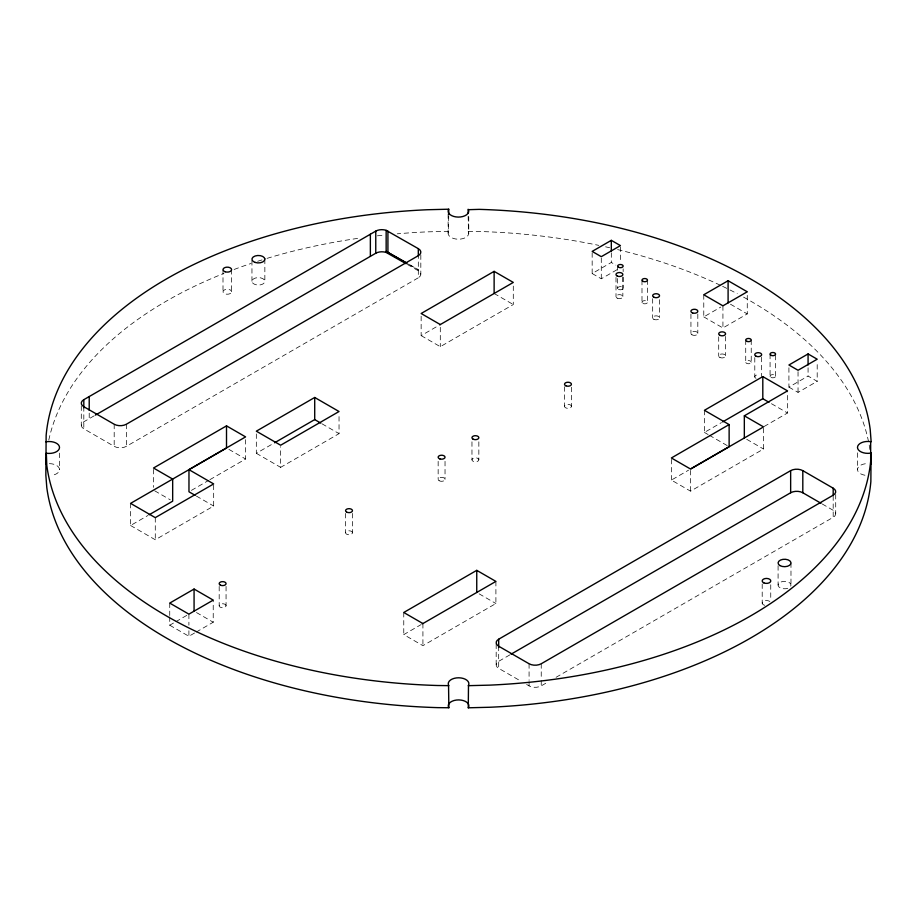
<?xml version="1.0" encoding="UTF-8"?>
<svg xmlns="http://www.w3.org/2000/svg" width="917" height="917" viewBox="0 0 917 917"><rect width="100%" height="100%" fill="white"/><g stroke="black" fill="none" stroke-linecap="round" stroke-linejoin="round"><path stroke-width="0.69" stroke-dasharray="4.58 3.44" d="M448.722 216.114L448.516 231.6A10.328 5.961 0 0 0 458.248 239.211A10.328 5.961 0 0 0 468.449 231.818L468.151 216.16M191.435 490.366L208.675 480.382M209.901 479.671L245.596 459.016L245.596 439.656M94.164 415.814L83.814 421.797A8.597 4.963 0 0 0 83.814 428.812L114.189 446.35A8.597 4.963 0 0 0 126.351 446.35L418.312 277.794L418.312 255.683M421.144 316.262L421.144 335.622L438.464 325.627M130.581 503.376L130.581 525.498L147.912 515.492M421.144 335.622L440.298 346.683L513.291 304.547L513.291 285.187M256.324 433.947L256.324 453.307L273.358 443.473M592.164 252.794L592.164 273.53L611.318 262.468L615.88 265.105M592.164 273.53L601.288 278.791L618.047 269.117M130.581 525.498L155.282 539.758L213.672 506.046L213.672 483.924M280.384 467.51L339.038 433.638L339.038 414.289M169.737 616.923L169.737 625.211L174.608 622.402M175.823 621.703L186.77 615.376M703.775 294.77L703.775 316.892L720.808 307.057M169.737 625.211L188.902 636.272L194.977 632.764M196.192 632.065L213.225 622.23L213.225 600.108M703.775 316.892L722.928 327.954L747.263 313.912L747.263 291.789M704.416 410.312L704.416 432.423L721.45 422.599M788.918 367.763L788.918 387.123L808.072 376.062L817.196 381.334L817.196 361.974M788.918 387.123L798.042 392.384L817.196 381.334M495.902 581.412L495.902 603.524L422.92 645.671L403.767 634.61L421.075 624.603M764.067 426.531L787.531 412.982L787.531 390.871M763.529 428.273L763.529 449.021L690.535 491.157L671.382 480.095L688.587 470.146M509.829 654.898L498.688 661.317A8.597 4.963 0 0 0 498.688 668.344L520.569 680.976M526.645 684.483L529.075 685.882A8.597 4.963 0 0 0 541.236 685.882L547.415 682.317M556.08 677.308L833.186 517.326L833.186 495.203M448.722 231.325L427.322 231.863A412.879 238.374 0 0 0 397.256 233.824M468.151 231.359L479.167 231.485A412.879 238.374 0 0 1 598.824 245.378M408.409 264.085L418.312 269.724L408.592 264.107M730.494 304.226L747.263 313.912M771.461 403.709L787.531 412.982M494.125 293.486L513.291 304.547M746.725 439.312L763.529 449.021M704.416 432.423L708.119 434.566M709.357 435.277L727.903 445.983M407.377 264.463L418.312 270.779A8.597 4.963 0 0 1 418.312 277.794M822.251 503.995L833.186 510.299A8.597 4.963 0 0 1 833.186 517.326M322.016 423.814L339.038 433.638M256.324 453.307L280.648 467.349L280.648 446.613M228.895 449.364L245.596 459.016M479.144 593.849L495.902 603.524M196.387 496.063L213.672 506.046M154.721 490.824L170.275 499.811M196.467 612.545L213.225 622.23M857.487 452.826L857.487 469.412M835.708 494.458L835.708 513.818M808.072 367.763L808.072 376.062M798.042 371.649L798.042 392.384M790.981 562.958L790.981 585.08M778.086 565.732L778.086 585.08M775.553 355.337L775.553 376.085M770.75 584.782L770.75 599.993M770.074 354.249L770.074 376.371M762.199 583.969L762.199 603.317M761.637 357.229L761.637 376.589M754.794 357.63L754.794 376.979M751.229 340.058L751.229 362.181A2.751 1.593 0 0 1 747.103 363.556A2.751 1.593 0 0 1 747.103 360.805A2.751 1.593 0 0 1 751.229 362.181M745.727 340.058L745.727 362.181M725.565 336.401L725.565 355.762M722.928 305.831L722.928 327.954M718.71 336.803L718.71 356.151M697.814 314.027L697.814 333.375M690.937 314.027L690.937 333.375M690.535 470.421L690.535 491.157M671.382 459.36L671.382 480.095M659.518 299.664L659.518 317.637M652.675 298.667L652.675 318.027M647.471 279.972L647.471 302.094M641.992 280.293L641.992 302.415M623.147 268.853L623.147 271.615M623.147 277.152L623.147 288.213M622.849 277.083L622.849 296.443M620.442 246.994L620.442 262.205M617.645 266.09L617.645 270.24M617.645 278.527L617.645 288.213M616.006 277.473L616.006 296.833M611.318 252.794L611.318 262.468M601.288 258.055L601.288 278.791M571.394 387.226L571.394 406.586A3.439 1.983 0 0 1 565.927 407.939A3.439 1.983 0 0 1 566.626 404.523A3.439 1.983 0 0 1 571.394 406.586M564.563 386.768L564.563 406.116M541.236 663.759L541.236 678.97M541.236 680.357L541.236 685.882M529.075 663.759L529.075 680.357M529.075 681.732L529.075 685.882M498.688 646.221L498.688 668.344M496.177 644.101L496.177 664.836M478.846 441.822L478.846 459.795A3.439 1.983 0 0 1 473.688 461.515A3.439 1.983 0 0 1 473.688 458.076A3.439 1.983 0 0 1 478.846 459.795M471.968 441.822L471.968 459.795M468.759 216.767L468.759 233.354M448.115 213.776L448.115 233.136M445.032 461.354L445.032 479.327M440.298 327.323L440.298 346.683M438.154 461.354L438.154 479.327M422.92 623.549L422.92 645.671M420.823 254.926L420.823 274.286M403.767 612.487L403.767 634.61M352.46 513.417L352.46 532.766A3.439 1.983 0 0 1 347.302 534.485A3.439 1.983 0 0 1 347.302 531.046A3.439 1.983 0 0 1 352.46 532.766M345.583 513.417L345.583 532.766M264.853 259.202L264.853 281.324A6.453 3.725 0 0 1 255.178 284.557A6.453 3.725 0 0 1 255.178 278.103A6.453 3.725 0 0 1 264.853 281.324M251.957 260.588L251.957 281.324M231.611 269.632L231.611 291.755A4.298 2.487 0 0 1 225.146 293.898A4.298 2.487 0 0 1 225.169 289.6A4.298 2.487 0 0 1 231.611 291.755M226.063 586.387L226.063 605.736A3.439 1.983 0 0 1 220.905 607.467A3.439 1.983 0 0 1 220.905 604.016A3.439 1.983 0 0 1 226.063 605.736M223.003 269.632L223.003 291.744M219.186 586.387L219.186 605.736M188.902 614.149L188.902 625.211M188.902 630.747L188.902 636.272M169.737 603.088L169.737 615.536M155.282 517.635L155.282 539.758M153.517 469.389L153.517 487.363M126.351 424.239L126.351 446.35M114.189 424.239L114.189 446.35M89.213 413.143L89.213 418.679M83.814 406.701L83.814 428.812M81.292 405.956L81.292 425.305M59.513 453.113L59.513 469.71M48.807 440A412.879 238.374 0 0 1 223.966 273.381M234.122 269.46A412.879 238.374 0 0 1 251.029 263.466M257.654 261.288A412.879 238.374 0 0 1 265.701 258.766M267.053 258.365A412.879 238.374 0 0 1 360.496 237.996M377.38 235.829A412.879 238.374 0 0 1 384.452 235.05M605.587 246.822A412.879 238.374 0 0 1 609.61 247.728M617.634 249.596A412.879 238.374 0 0 1 721.37 285.737M722.619 286.333A412.879 238.374 0 0 1 728.797 289.371M730.024 289.978A412.879 238.374 0 0 1 737.279 293.727M743.595 297.131A412.879 238.374 0 0 1 870.015 450.201M864.949 475.247A10.328 5.961 0 0 1 857.601 468.633A10.328 5.961 0 0 1 867.998 463.566M49.38 463.635A10.328 5.961 0 0 1 59.445 468.931A10.328 5.961 0 0 1 51.673 475.384M787.76 588.313A6.453 3.725 0 0 1 778.178 585.734A6.453 3.725 0 0 1 785.651 581.412A6.453 3.725 0 0 1 790.122 586.949M764.767 605.312A4.298 2.487 0 0 1 763.104 601.495A4.298 2.487 0 0 1 769.936 601.563M756.032 378.32A3.439 1.983 0 0 1 755.287 375.741A3.439 1.983 0 0 1 759.631 374.973M719.96 357.492A3.439 1.983 0 0 0 725.53 356.277A3.439 1.983 0 0 0 720.922 354.1A3.439 1.983 0 0 0 719.96 357.492M617.244 298.174A3.439 1.983 0 0 0 622.826 296.959A3.439 1.983 0 0 0 618.207 294.781A3.439 1.983 0 0 0 617.244 298.174M653.924 319.368A3.439 1.983 0 0 0 659.495 318.153A3.439 1.983 0 0 0 654.876 315.975A3.439 1.983 0 0 0 653.924 319.368M439.163 480.726A3.439 1.983 0 0 0 444.917 479.832A3.439 1.983 0 0 0 440.699 477.402A3.439 1.983 0 0 0 439.163 480.726M691.945 334.785A3.439 1.983 0 0 0 697.699 333.891A3.439 1.983 0 0 0 693.481 331.461A3.439 1.983 0 0 0 691.945 334.785M771.048 377.449A2.751 1.593 0 0 0 775.518 376.497A2.751 1.593 0 0 0 771.862 374.732A2.751 1.593 0 0 0 771.048 377.449M618.448 289.336A2.751 1.593 0 0 0 623.056 288.614A2.751 1.593 0 0 0 619.686 286.677A2.751 1.593 0 0 0 618.448 289.336M642.989 303.481A2.751 1.593 0 0 0 647.448 302.507A2.751 1.593 0 0 0 643.757 300.765A2.751 1.593 0 0 0 642.989 303.481"/><path stroke-width="1.38" d="M870.669 463.796L870.669 441.673A10.328 5.961 0 0 0 857.487 447.29A10.328 5.961 0 0 0 870.29 453.181L871.07 453.009L870.863 481.494A412.879 238.374 0 0 1 489.678 707.259L468.278 707.798L468.484 685.4A10.328 5.961 0 0 0 458.752 677.789A10.328 5.961 0 0 0 448.551 685.182L448.849 707.752L437.833 707.637A412.879 238.374 0 0 1 46.801 487.557L45.85 475.201L46.137 435.506A412.879 238.374 0 0 1 427.322 209.741L448.722 209.202L448.722 214.727M45.93 463.991L46.137 457.629M871.07 453.009L870.863 459.371A412.879 238.374 0 0 1 489.678 685.137L468.278 685.675M448.722 209.202L448.516 209.477A10.328 5.961 0 0 0 458.248 217.088A10.328 5.961 0 0 0 468.449 209.695L479.167 209.363A412.879 238.374 0 0 1 870.199 429.443L871.15 441.799M468.278 707.798L468.484 707.523A10.328 5.961 0 0 0 458.752 699.912A10.328 5.961 0 0 0 448.551 707.305L448.849 707.752M195.149 495.352L188.971 491.787L188.971 469.664L245.596 436.893L226.51 425.866L153.517 468.014L172.671 479.075L172.671 501.186L149.15 514.769M83.814 399.674L375.764 231.118A8.597 4.963 0 0 1 386.149 230.327L418.312 248.656L418.312 255.683L126.351 424.239A8.597 4.963 0 0 1 114.189 424.239L83.814 406.701A8.597 4.963 0 0 1 83.814 399.674L83.814 407.973M95.402 415.103L375.764 253.241A8.597 4.963 0 0 1 386.149 252.45L406.162 263.764M439.702 324.905L513.291 282.425L494.125 271.363L421.144 313.499L440.298 324.561M314.714 397.474L256.324 431.185L280.648 445.226L339.038 411.515L314.714 397.474L314.714 419.596L274.573 442.773M611.318 240.346L592.164 251.407L601.288 256.68L620.442 245.618L611.318 240.346L611.318 251.407M194.072 589.046L169.737 603.088L188.902 614.149L213.225 600.108L194.072 589.046L194.072 611.169M728.098 280.728L703.775 294.77L722.928 305.831L747.263 291.789L728.098 280.728L728.098 302.851M744.329 437.925L744.329 415.814L787.531 390.871L762.806 376.589L704.416 410.312L729.13 424.582L729.13 446.694L691.04 468.725M808.072 353.939L788.918 365L798.042 370.273L817.196 359.212L808.072 353.939L808.072 365M722.665 421.889L762.806 398.712L768.985 402.288M422.313 623.892L495.902 581.412L476.748 570.351L403.767 612.487L422.92 623.549M729.13 424.582L671.382 457.973L690.535 469.034L763.529 426.898L744.329 415.814M498.688 639.206L790.649 470.65A8.597 4.963 0 0 1 802.811 470.65L833.186 488.188A8.597 4.963 0 0 1 833.186 495.203L541.236 663.759A8.597 4.963 0 0 1 529.075 663.759L498.688 646.221A8.597 4.963 0 0 1 498.688 639.206L498.688 647.494M511.067 654.176L790.649 492.761A8.597 4.963 0 0 1 802.811 492.761L821.036 503.284M45.93 441.868L46.71 441.696A10.328 5.961 0 0 1 59.513 447.588A10.328 5.961 0 0 1 46.331 453.204L46.801 465.446A412.879 238.374 0 0 0 437.833 685.515L448.849 685.641M407.171 263.385L386.149 251.396L406.162 262.709M314.714 419.596L320.79 423.104M188.971 469.664L213.672 483.924L155.282 517.635L130.581 503.376L226.51 447.989L226.51 425.866M870.726 458.42L871.15 463.922M833.186 488.188L833.186 495.1M802.811 470.65L802.811 492.761M790.649 470.65L790.649 492.761M762.806 376.589L762.806 398.712M494.125 271.363L494.125 293.486M476.748 570.351L476.748 592.462M468.151 209.248L468.151 213.397M387.925 231.118L387.925 253.241M386.149 230.327L386.149 252.45M375.764 231.118L375.764 253.241M370.365 234.236L370.365 256.359M89.213 396.557L89.213 410.38M418.312 248.656A8.597 4.963 0 0 1 418.312 255.683M225.146 271.776A4.298 2.487 0 0 0 231.611 269.632A4.298 2.487 0 0 0 225.169 267.477A4.298 2.487 0 0 0 225.146 271.776M255.178 262.434A6.453 3.725 0 0 0 264.853 259.202A6.453 3.725 0 0 0 255.178 255.981A6.453 3.725 0 0 0 255.178 262.434M779.966 565.594A6.453 3.725 0 0 0 790.763 563.932A6.453 3.725 0 0 0 782.866 559.37A6.453 3.725 0 0 0 779.966 565.594M763.804 582.857A4.298 2.487 0 0 0 770.727 581.286A4.298 2.487 0 0 0 764.893 578.604A4.298 2.487 0 0 0 763.804 582.857M756.032 356.209A3.439 1.983 0 0 0 761.614 354.982A3.439 1.983 0 0 0 756.995 352.804A3.439 1.983 0 0 0 756.032 356.209M719.96 335.37A3.439 1.983 0 0 0 725.53 334.155A3.439 1.983 0 0 0 720.922 331.977A3.439 1.983 0 0 0 719.96 335.37M617.244 276.051A3.439 1.983 0 0 0 622.826 274.836A3.439 1.983 0 0 0 618.207 272.658A3.439 1.983 0 0 0 617.244 276.051M653.924 297.246A3.439 1.983 0 0 0 659.495 296.031A3.439 1.983 0 0 0 654.876 293.853A3.439 1.983 0 0 0 653.924 297.246M220.195 585.023A3.439 1.983 0 0 0 225.949 584.129A3.439 1.983 0 0 0 221.731 581.699A3.439 1.983 0 0 0 220.195 585.023M439.873 458.924A3.439 1.983 0 0 0 445.032 457.205A3.439 1.983 0 0 0 439.873 455.485A3.439 1.983 0 0 0 439.873 458.924M692.656 312.984A3.439 1.983 0 0 0 697.814 311.264A3.439 1.983 0 0 0 692.656 309.533A3.439 1.983 0 0 0 692.656 312.984M472.977 439.083A3.439 1.983 0 0 0 478.731 438.188A3.439 1.983 0 0 0 474.525 435.758A3.439 1.983 0 0 0 472.977 439.083M565.927 385.828A3.439 1.983 0 0 0 571.394 384.464A3.439 1.983 0 0 0 566.626 382.4A3.439 1.983 0 0 0 565.927 385.828M346.58 512.053A3.439 1.983 0 0 0 352.346 511.159A3.439 1.983 0 0 0 348.128 508.729A3.439 1.983 0 0 0 346.58 512.053M771.048 355.326A2.751 1.593 0 0 0 775.518 354.375A2.751 1.593 0 0 0 771.862 352.609A2.751 1.593 0 0 0 771.048 355.326M747.103 341.433A2.751 1.593 0 0 0 751.229 340.058A2.751 1.593 0 0 0 747.103 338.682A2.751 1.593 0 0 0 747.103 341.433M642.989 281.359A2.751 1.593 0 0 0 647.448 280.396A2.751 1.593 0 0 0 643.757 278.642A2.751 1.593 0 0 0 642.989 281.359M618.448 267.214A2.751 1.593 0 0 0 623.056 266.503A2.751 1.593 0 0 0 619.686 264.555A2.751 1.593 0 0 0 618.448 267.214"/></g></svg>
